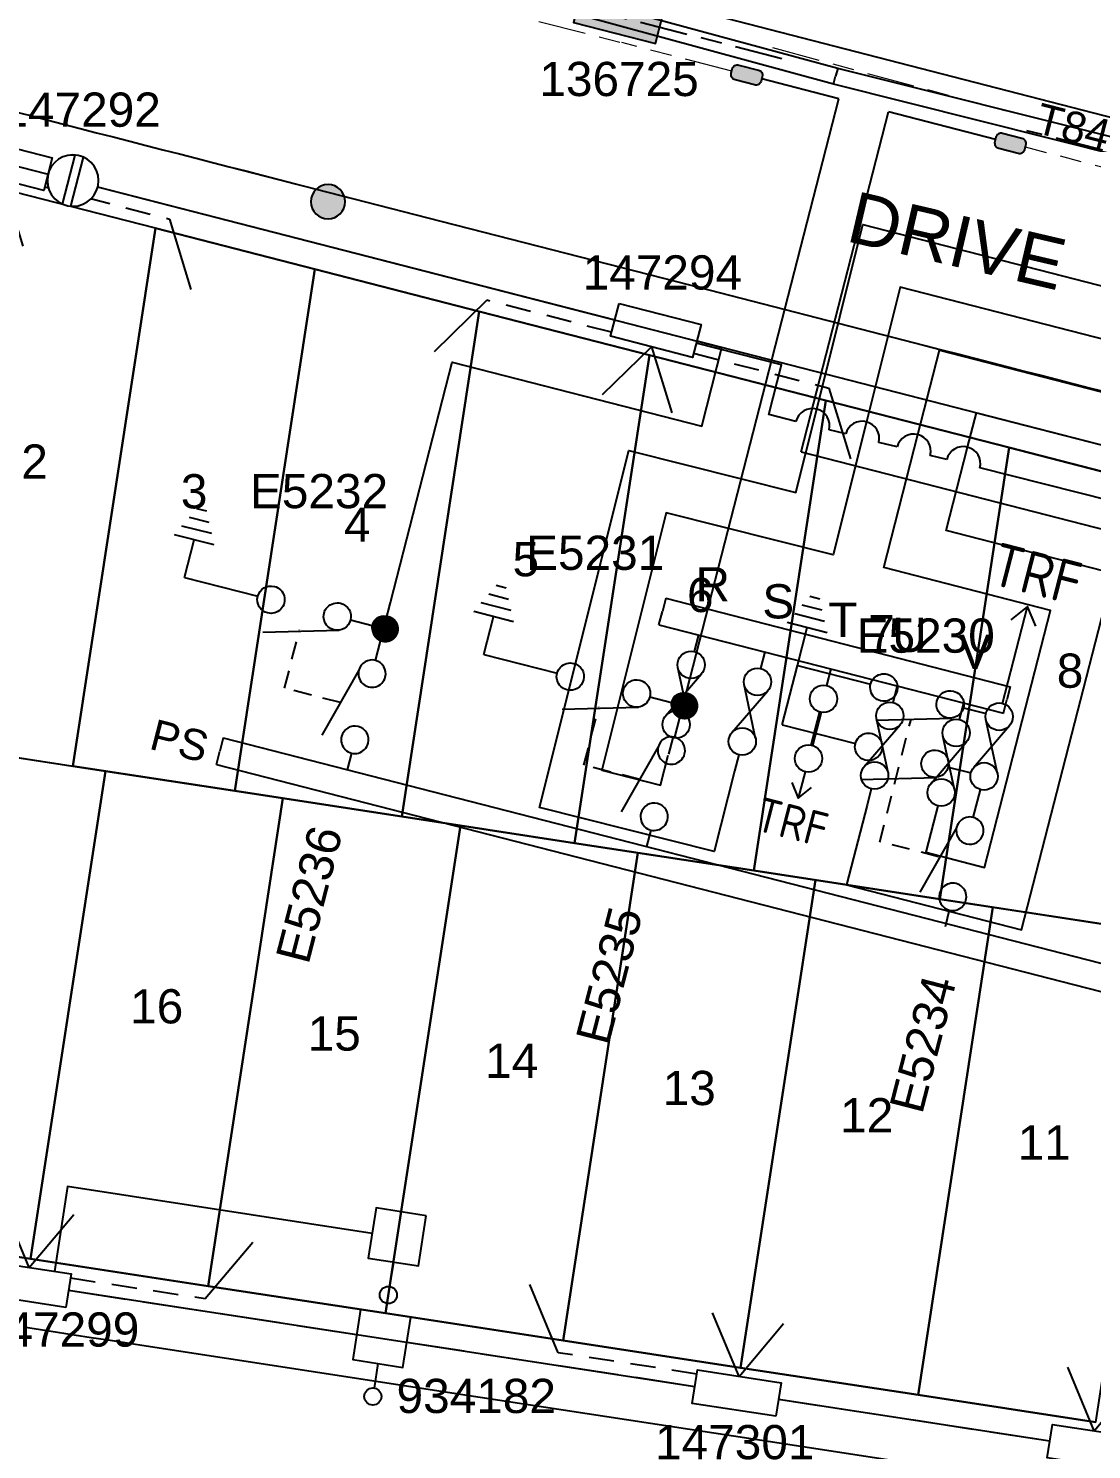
# Model space of a CAD drawing. Header units: metres. Extents: x 301343 to 301607, y 6240179 to 6240499.
# Drawn here: x 301475 to 301537.2, y 6240357.2 to 6240440.3 of the extents above; entities that cross this region are included whole.
import ezdxf
from ezdxf.enums import TextEntityAlignment as Align

# ---------------------------------------------------------------- set-up
doc = ezdxf.new("R2010")
doc.units = ezdxf.units.M
doc.header["$LTSCALE"] = 0.7
for name, pattern in [('A', [0]), ('Cable Exist OH', [1, 1, 0]), ('Cable Exist UG', [8.2, 4, -1.2, 1.8, -1.2]), ('CENTERX2', [101.6, 63.5, -12.7, 12.7, -12.7]), ('Dash', [5, 3, -2]), ('IE Trench LV', [6.5, 5, -1.5])]:
    doc.linetypes.add(name, pattern=pattern)
doc.layers.get('0').update_dxf_attribs({"color": 6})
for name, color, linetype in [('_User Miscellaneous4', 7, 'Continuous'), ('_User Miscellaneous6', 7, 'Continuous'), ('_User Miscellaneous7', 150, 'Continuous'), ('_User Miscellaneous8', 7, 'Continuous'), ('_User_HV_Exist', 7, 'Continuous'), ('_User_LV_Exist', 7, 'Continuous'), ('Cadastre Developer_SP_NEW', 4, 'Continuous'), ('Cadastre Roads_SP_EXT', 4, 'Continuous'), ('Cadastre Roads_SP_NEW', 8, 'Continuous'), ('Duct_SP_EXT', 4, 'Continuous'), ('Equip_HV_NEW', 2, 'Continuous'), ('Equip_LV_MOD', 5, 'Continuous'), ('Equip_LV_NEW', 5, 'Continuous'), ('Equip_SP_HV_NEW', 2, 'Continuous'), ('Mains_HV_NEW_U72', 2, 'Continuous'), ('Mains_LV_EXT', 160, 'Continuous'), ('Mains_LV_NEW_R6', 2, 'Continuous'), ('Mains_LV_NEW_T84', 2, 'Continuous'), ('Services_SP_NEW_UG', 2, 'Continuous'), ('Sub_LV_EXT', 5, 'Continuous'), ('SupportsUG_SP_LV_EXT', 7, 'Continuous'), ('SupportsUG_SP_LV_NEW', 2, 'Continuous'), ('SupportsUG_SP_LV_SL_NEW', 2, 'Continuous'), ('Trench_SP_NEW', 2, 'Continuous')]:
    doc.layers.add(name, color=color, linetype=linetype)
doc.layers.add('_User Miscellaneous5', color=7, linetype='Continuous', lineweight=35)
doc.layers.add('_User Notes', color=7, linetype='Continuous', plot=False)
doc.layers.add('Features_HIDE', color=1, linetype='Continuous', plot=False)
doc.styles.add('ARIAL', font='arial.ttf', dxfattribs={"height": 2})
doc.styles.add('iecARIAL', font='arial.ttf', dxfattribs={"height": 2})
doc.styles.add('IESYMBOL1', font='isocp.shx')
doc.styles.add('POLE_LABEL', font='arial.ttf')
doc.styles.add('SL_LABEL', font='arial.ttf')
doc.styles.get("Standard").update_dxf_attribs({"font": 'arial.ttf'})
doc.styles.add('style1', font='iso3098b.shx')
doc.styles.add('SWG_LABEL', font='arial.ttf')
doc.styles.add('SWITCH_LABEL', font='arial.ttf', dxfattribs={"height": 2.5})
doc.linetypes.add('Cable New UG', pattern='A,8,-1,["x",style1,S=3.5,R=0,X=0.35,Y=-1],-3.5', length=12.5)
doc.linetypes.add('Cable Z', pattern='A,8,-1,["Z",Standard,S=2.5,R=0,X=0.35,Y=-1.25],-3.5', length=12.5)
doc.linetypes.add('IE Trench HV', pattern='A,8,-2,["/",style1,S=2.5,R=0,X=0.1,Y=-1],-4.5', length=14.5)

# ---------------------------------------------------------------- blocks, each defined once
blk = doc.blocks.new('POLE_EXT')
blk.add_hatch(color=256).paths.add_polyline_path([(-1, 0, 1), (1, 0, 1)])
blk.add_lwpolyline([(-1, 0, 1), (1, 0, 1)], format="xyb", close=True)
for tag, height, flags, p in [('pNumber', 2.5, 8, (-17.84, 2.067)), ('OWNED_BY', 0.2, 9, (1.355, -0.4)), ('SPECIAL_USE', 0.2, 9, (1.355, -0.8)), ('PARENT', 0.2, 9, (1.355, -0.6)), ('cLV', 0.2, 9, (1.355, -1.4)), ('STATE', 0.2, 9, (1.355, -1)), ('hDepth', 0.2, 9, (1.355, -1.6)), ('USAGE', 0.2, 9, (1.355, -1.2)), ('cHV', 0.2, 9, (1.355, -2)), ('hDia', 0.2, 9, (1.355, -1.8)), ('LBRACKET', 0.2, 9, (1.355, -2.2)), ('LExisting', 0.2, 9, (1.355, -2.4)), ('cLinedev', 0.2, 9, (1.355, -3.4)), ('LANTNUMBER', 0.2, 9, (1.355, -2.6)), ('LOther', 0.2, 9, (1.355, -2.8)), ('LRemove', 0.2, 9, (1.355, -3)), ('LEGEND', 0.2, 9, (1.355, -3.2)), ('pExisting', 0.2, 9, (1.355, -3.8)), ('LOCATION', 0.2, 9, (1.355, -3.6)), ('PFNUMBER', 0.2, 9, (1.355, -4)), ('NEWPFNUMBER', 0.2, 9, (1.355, -4.2)), ('pFooting', 0.2, 9, (1.355, -4.4)), ('pNew', 0.2, 9, (1.355, -4.6)), ('pRelocate', 0.2, 9, (1.355, -5)), ('pRemove', 0.2, 9, (1.355, -5.2)), ('pReplace', 0.2, 9, (1.355, -5.4)), ('pStay', 0.2, 9, (1.355, -5.6)), ('pType', 0.2, 9, (1.355, -5.8)), ('cspan', 0.2, 9, (1.355, -6)), ('STREETNAME', 0.2, 9, (1.355, -6.2)), ('SUBURB', 0.2, 9, (1.355, -6.4)), ('NOTES', 0.2, 9, (1.355, -6.6)), ('OPERATED_BY', 0.2, 9, (1.355, -7.014)), ('MAINTAINED_BY', 0.2, 9, (1.355, -6.814))]:
    blk.add_attdef(tag, text='', height=height, dxfattribs=dict(flags=flags)).set_placement(p, align=Align.MIDDLE_LEFT)
at = {"style": 'POLE_LABEL', "flags": 9}
for tag, height, p in [('ASSET_NUM', 2.5, (2, 2)), ('STRUCTURE_PLANT_NUMBER', 0.2, (1.355, 0.028)), ('STREET_CODE', 0.2, (1.355, -0.2))]:
    blk.add_attdef(tag, text='', height=height, dxfattribs=at).set_placement(p, align=Align.MIDDLE_LEFT)
at = {"flags": 1}
blk.add_attdef('Z', (1.355, -7.328), '', height=0.2, dxfattribs=at)
blk = doc.blocks.new('*U69')
blk.add_hatch(color=256).paths.add_polyline_path([(-2.439, 2.525), (-2.467, 0.545), (2.482, 0.475), (2.51, 2.454)])
blk.add_lwpolyline([(-2.467, 0.545), (2.482, 0.475), (2.51, 2.454), (-2.439, 2.525)], close=True)
for tag, p, flags in [('OWNED_BY', (0, 1.3), 9), ('STATE', (0, 1.1), 9), ('SUPPORT_TYPE', (0, 0.9), 9), ('USAGE', (0, 0.7), 9), ('LEGEND', (0, 0.5), 9), ('LOCATION', (0, 0.3), 9), ('NOTES', (0, 0.1), 9), ('PARENT', (0, -0.1), 9), ('STREETNAME', (0, -0.3), 9), ('SUBURB', (0, -0.5), 1)]:
    blk.add_attdef(tag, p, '', height=0.2, dxfattribs=dict(flags=flags))
at = {"layer": '_User Miscellaneous6', "style": 'ARIAL', "flags": 8}
blk.add_attdef('ASSET_NUM', text='', height=2, dxfattribs=at).set_placement((1.5, 7.5), align=Align.TOP_LEFT)
blk = doc.blocks.new('*U37')
at = {"lineweight": -3}
blk.add_lwpolyline([(-2.475, 2.49), (2.475, 2.49), (2.475, 0.51), (-2.475, 0.51)], close=True, dxfattribs=at)
for tag, flags, p in [('STREET_CODE', 9, (1.5, 3.5)), ('OWNED_BY', 9, (1.5, 3.3)), ('OPERATED_BY', 9, (1.5, 3.1)), ('STATE', 9, (1.5, 2.7)), ('SUPPORT_TYPE', 9, (1.5, 2.5)), ('MAINTAINED_BY', 9, (1.5, 2.9)), ('SUBURB', 9, (1.5, 1.7)), ('USAGE', 9, (1.5, 2.3)), ('LEGEND', 9, (1.5, 2.1)), ('PARENT', 9, (1.5, 1.9)), ('Z', 1, (1.5, 0.9)), ('STREETNAME', 9, (1.5, 1.5)), ('LOCATION', 9, (1.5, 1.3)), ('NOTES', 9, (1.5, 1.1))]:
    blk.add_attdef(tag, text='', height=0.2, dxfattribs=dict(flags=flags)).set_placement(p, align=Align.MIDDLE_LEFT)
at = {"layer": '_User Miscellaneous4', "style": 'ARIAL', "flags": 8}
blk.add_attdef('ASSET_NUM', text='', height=2, dxfattribs=at).set_placement((2, 5.5), align=Align.MIDDLE_LEFT)
blk = doc.blocks.new('A$C1B2C29DD')
at = {"layer": 'Services_SP_NEW_UG', "color": 2, "flags": 128}
for points in [[(0, 0), (-2.1, 3.444)], [(0, 0), (2.1, 3.444)]]:
    blk.add_lwpolyline(points, dxfattribs=at)
blk = doc.blocks.new('*U75')
at = {"layer": 'Services_SP_NEW_UG', "color": 2, "flags": 128}
blk.add_lwpolyline([(10.007, -0.655), (12.218, 3.05)], dxfattribs=at)
at = {"layer": 'Services_SP_NEW_UG', "color": 2, "linetype": 'Dash', "ltscale": 0.7, "flags": 128}
blk.add_lwpolyline([(2.48, -0.726), (10.007, -0.655)], dxfattribs=at)
blk = doc.blocks.new('*U77')
at = {"layer": 'Services_SP_NEW_UG', "color": 2, "flags": 128}
blk.add_lwpolyline([(-10.645, -0.75), (-12.891, 2.934)], dxfattribs=at)
at = {"layer": 'Services_SP_NEW_UG', "color": 2, "linetype": 'Dash', "ltscale": 0.7, "flags": 128}
blk.add_lwpolyline([(-2.473, -0.75), (-10.645, -0.75)], dxfattribs=at)
blk = doc.blocks.new('*U38')
at = {"layer": '_User Miscellaneous7', "lineweight": -3}
blk.add_lwpolyline([(0, -3.03), (0, -1.58)], dxfattribs=at)
blk.add_lwpolyline([(-1.485, -6), (1.485, -6), (1.485, -3.03), (-1.485, -3.03)], close=True, dxfattribs=at)
blk.add_circle((0, -1.08), 0.5, dxfattribs=at)
at = {"layer": '_User Miscellaneous8', "color": 2, "lineweight": -3}
blk.add_lwpolyline([(-1.485, 0), (1.485, 0), (1.485, 2.97), (-1.485, 2.97)], close=True, dxfattribs=at)
at = {"style": 'POLE_LABEL', "flags": 9}
blk.add_attdef('STRUCTURE_PLANT_NUMBER', text='', height=0.2, dxfattribs=at).set_placement((1.641, 1.727), align=Align.MIDDLE_LEFT)
for tag, flags, p in [('STREET_CODE', 9, (1.641, 1.485)), ('OWNED_BY', 9, (1.641, 1.085)), ('OPERATED_BY', 9, (1.641, 0.885)), ('COLUMN_TYPE', 9, (1.641, 1.285)), ('STATE', 9, (1.641, 0.485)), ('USAGE', 9, (1.641, 0.285)), ('MAINTAINED_BY', 9, (1.641, 0.685)), ('LEGEND', 9, (1.641, 0.085)), ('SUBURB', 9, (1.641, -0.315)), ('STREETNAME', 9, (1.641, -0.515)), ('PARENT', 9, (1.641, -0.115)), ('LOCATION', 9, (1.641, -0.715)), ('NOTES', 9, (1.641, -0.915)), ('Z', 1, (1.641, -1.315)), ('LABEL_ALIGNMENT', 9, (1.641, -1.115))]:
    blk.add_attdef(tag, text='', height=0.2, dxfattribs=dict(flags=flags)).set_placement(p, align=Align.MIDDLE_LEFT)
at = {"layer": '_User Miscellaneous5', "style": 'ARIAL', "flags": 8}
blk.add_attdef('ASSET_NUM', text='', height=2, dxfattribs=at).set_placement((2, 3.485), align=Align.MIDDLE_LEFT)
blk = doc.blocks.new('*U62')
at = {"layer": '_User Miscellaneous8', "color": 2}
blk.add_line((0, 0), (0, 1.45), dxfattribs=at)
blk.add_circle((0, 1.95), 0.5, dxfattribs=at)
for tag, p, flags in [('Z', (0, 0), 1), ('OPERATED_BY', (0, -9.607), 9)]:
    blk.add_attdef(tag, p, '', height=0.2, dxfattribs=dict(flags=flags))
at = {"style": 'SL_LABEL', "flags": 9}
blk.add_attdef('STREET_CODE', text='', height=0.2, dxfattribs=at).set_placement((0, -0.2), align=Align.MIDDLE_LEFT)
at = {"flags": 9}
for tag, p in [('CONSTRUCTED_VOLTAGE', (0, -0.4)), ('CONTROL_TYPE', (0, -0.6)), ('LANTERN_PURPOSE', (0, -0.8)), ('OPERATING_VOLTAGE', (0, -1.4)), ('ORIENTATION', (0, -1.6)), ('LANTERN_TYPE', (0, -1)), ('NO_PHASES', (0, -1.2)), ('OWNED_BY', (0, -1.8)), ('STATE', (0, -2)), ('CEXIST', (0, -2.4)), ('USAGE', (0, -2.2)), ('CNEW', (0, -2.6)), ('CNUMBER', (0, -2.8)), ('CREMOVE', (0, -3)), ('CREPLACE', (0, -3.2)), ('LKINGHEIGHT', (0, -3.4)), ('LBRACKET', (0, -3.6)), ('LBRACKETVOCAB', (0, -3.8)), ('LCATEGORY', (0, -4)), ('LCHARGE1', (0, -4.2)), ('LCHARGE1PERCENT', (0, -4.4)), ('LCHARGE2', (0, -4.6)), ('LCHARGE2PERCENT', (0, -4.8)), ('LCHARGE3', (0, -5)), ('LCHARGE3PERCENT', (0, -5.2)), ('LEXIST', (0, -5.4)), ('LLAMP', (0, -5.6)), ('LLAMPVOCAB', (0, -5.8)), ('LMAST', (0, -6)), ('LMASTVOCAB', (0, -6.2)), ('LNEW', (0, -6.4)), ('LANTNUMBER', (0, -6.6)), ('LOUTREACH', (0, -7)), ('LOUTREACHVOCAB', (0, -7.2)), ('LRATECODE', (0, -7.4)), ('LREMOVE', (0, -7.6)), ('LREPLACE', (0, -7.8)), ('LTYPE', (0, -8)), ('LTYPEVOCAB', (0, -8.2)), ('LEGEND', (0, -8.4)), ('SUBURB', (0, -8.6)), ('STREETNAME', (0, -8.8)), ('LOCATION', (0, -9)), ('NOTES', (0, -9.2)), ('MAINTAINED_BY', (0, -9.863))]:
    blk.add_attdef(tag, text='', height=0.2, dxfattribs=at).set_placement(p, align=Align.MIDDLE_LEFT)
at = {"layer": '_User Notes', "style": 'SL_LABEL', "flags": 8}
blk.add_attdef('ASSET_NUM', text='', height=2.5, dxfattribs=at).set_placement((2, 2), align=Align.MIDDLE_LEFT)
at = {"layer": '_User Notes', "flags": 8}
blk.add_attdef('LNUMBER', text='', height=2.5, dxfattribs=at).set_placement((1.2, -2.8), align=Align.MIDDLE_LEFT)
blk = doc.blocks.new('*U79')
at = {"layer": 'Services_SP_NEW_UG', "color": 2, "flags": 128}
blk.add_lwpolyline([(10.447, -0.75), (12.694, 2.934)], dxfattribs=at)
at = {"layer": 'Services_SP_NEW_UG', "color": 2, "linetype": 'Dash', "ltscale": 0.7, "flags": 128}
blk.add_lwpolyline([(2.473, -0.75), (10.447, -0.75)], dxfattribs=at)
blk = doc.blocks.new('*U78')
at = {"layer": 'Services_SP_NEW_UG', "color": 2, "flags": 128}
blk.add_lwpolyline([(-10.673, -0.75), (-12.92, 2.934)], dxfattribs=at)
at = {"layer": 'Services_SP_NEW_UG', "color": 2, "linetype": 'Dash', "ltscale": 0.7, "flags": 128}
blk.add_lwpolyline([(-2.473, -0.75), (-10.673, -0.75)], dxfattribs=at)
blk = doc.blocks.new('TX_LINK_NEW')
h = blk.add_hatch(color=256)
edge = h.paths.add_edge_path()
edge.add_line((2.598, 0.05), (4.601, 0.05))
edge.add_arc((5.4, 0.011), 0.8, 177.23529, 184.40267)
edge.add_line((4.602, -0.05), (2.598, -0.05))
edge.add_arc((1.8, 0), 0.8, 356.41668, 363.58332)
blk.add_line((7.2, 0.013), (7.798, 0.013))
for points in [[(1, 0), (0, 0)], [(2.598, 0.05), (4.601, 0.05)], [(6.2, 0.013), (7.2, 0.013)], [(6.998, -0.587), (7.798, 0.013), (6.998, 0.613)], [(2.598, -0.05), (4.602, -0.05)]]:
    blk.add_lwpolyline(points)
for centre in [(1.8, 0), (5.4, 0.011)]:
    blk.add_circle(centre, 0.8)
for centre, start, end in [((1.8, 0), 356.41668, 3.58332), ((5.4, 0.011), 177.23529, 184.40267)]:
    blk.add_arc(centre, 0.8, start, end)
at = {"style": 'IESYMBOL1'}
blk.add_text('TRF', height=2, rotation=90, dxfattribs=at).set_placement((9.238, 0.013), align=Align.MIDDLE_CENTER)
at = {"flags": 1}
blk.add_attdef('Z', (0, 0), '', height=0.2, dxfattribs=at)
at = {"layer": 'Sub_LV_EXT', "flags": 1}
for tag, p in [('ORIENTATION', (2.14, -1.527)), ('USAGE', (2.14, -1.142)), ('NOTES', (2.14, -3.066))]:
    blk.add_attdef(tag, p, '', height=0.2, dxfattribs=at)
blk = doc.blocks.new('LV_UG_DFUSE_CLOSED_NEW')
for points in [[(1, 0), (0, 0)], [(5.04, 0.726), (2.156, -0.717)], [(5.049, -0.707), (2.156, 0.717)], [(6.2, 0.013), (7.2, 0.013)]]:
    blk.add_lwpolyline(points)
for centre in [(1.8, 0), (5.4, 0.011)]:
    blk.add_circle(centre, 0.8)
for tag, flags, p in [('ACTUAL_STATUS', 9, (1.5, 0)), ('OPERATED_BY', 9, (1.5, -0.6)), ('CONSTRUCTED_VOLTAGE', 9, (1.5, -0.2)), ('NO_PHASES', 9, (1.5, -0.4)), ('MAINTAINED_BY', 9, (1.5, -0.8)), ('OWNED_BY', 9, (1.5, -1)), ('OPERATING_VOLTAGE', 9, (1.5, -1.2)), ('ORIENTATION', 9, (1.5, -1.4)), ('STATE', 9, (1.5, -1.6)), ('Z', 1, (1.5, -2.4)), ('SWITCH_TYPE', 9, (1.5, -1.8)), ('USAGE', 9, (1.5, -2)), ('NOTES', 9, (1.5, -2.2))]:
    blk.add_attdef(tag, text='', height=0.2, dxfattribs=dict(flags=flags)).set_placement(p, align=Align.MIDDLE_LEFT)
blk = doc.blocks.new('*U102')
for p, q in [((-1.6, 0), (-1.6, 69.895)), ((-1.6, 69.895), (-0.8, 69.895)), ((0, 69.895), (-0.8, 69.895)), ((0, 0), (0, 69.895)), ((-1.6, 0), (-0.8, 0)), ((0, 0), (-0.8, 0))]:
    blk.add_line(p, q)
at = {"style": 'ARIAL'}
blk.add_attdef('SWG_TYPE', text='', height=1.8, rotation=90, dxfattribs=at).set_placement((-0.8, 70.639), align=Align.MIDDLE_LEFT)
blk.add_attdef('SUB_TYPE', text='', height=1.8, rotation=90, dxfattribs=at).set_placement((-0.8, -0.757), align=Align.MIDDLE_RIGHT)
blk = doc.blocks.new('SWG_SIE_TRF_NOES_NEW')
for p, q in [((7.008, 0.801), (2.793, 1.949)), ((14.679, 0), (20.536, -0.004))]:
    blk.add_line(p, q)
for points in [[(2.2, 0.011), (1.2, 0.011)], [(19.536, -0.753), (20.536, -0.004), (19.536, 0.747)], [(7.8, 0), (9.453, 0)]]:
    blk.add_lwpolyline(points)
for points in [[(2.998, -0.79, 1), (3.002, 0.81, 1)], [(6.998, -0.798, 1), (7.002, 0.801, 1)]]:
    blk.add_lwpolyline(points, format="xyb", close=True)
at = {"flags": 1}
blk.add_attdef('Z', (0, 0), '', height=0.2, dxfattribs=at)
at = {"style": 'SWITCH_LABEL', "flags": 9}
blk.add_attdef('STREET_CODE', text='', height=0.2, dxfattribs=at).set_placement((0, -0.2), align=Align.MIDDLE_LEFT)
at = {"flags": 9}
for tag, p in [('ORIENTATION', (0, -0.4)), ('USAGE', (0, -0.8)), ('PARENT', (0, -0.6)), ('SUBURB', (0, -1)), ('STREETNAME', (0, -1.2)), ('LOCATION', (0, -1.4)), ('NOTES', (0, -1.6))]:
    blk.add_attdef(tag, text='', height=0.2, dxfattribs=at).set_placement(p, align=Align.MIDDLE_LEFT)
blk = doc.blocks.new('SWG_FUSE_NEW')
for points in [[(4.04, 0.726), (1.156, -0.717)], [(4.049, -0.707), (1.156, 0.717)]]:
    blk.add_lwpolyline(points)
for centre in [(0.8, 0), (4.4, 0.011)]:
    blk.add_circle(centre, 0.8)
at = {"style": 'SWITCH_LABEL', "flags": 8}
blk.add_attdef('ASSET_NUM', text='', height=2.5, rotation=179.95437, dxfattribs=at).set_placement((-2.4, 0), align=Align.MIDDLE_LEFT)
for tag, p, flags in [('Z', (0, 0), 1), ('ORIENTATION', (0.04, -4.4), 9), ('USAGE', (0.04, -5.4), 9)]:
    blk.add_attdef(tag, p, '', height=0.2, dxfattribs=dict(flags=flags))
at = {"flags": 9}
for tag, p in [('PARENT', (0, -1.6)), ('SUBURB', (0, -2.2)), ('STREETNAME', (0, -2.4))]:
    blk.add_attdef(tag, text='', height=0.2, dxfattribs=at).set_placement(p, align=Align.MIDDLE_LEFT)
blk = doc.blocks.new('*U103')
at = {"linetype": 'CENTERX2'}
blk.add_blockref('SWG_SIE_TRF_NOES_NEW', (0, 0), dxfattribs=at)
at = {"linetype": 'CENTERX2', "rotation": 180}
blk.add_blockref('SWG_FUSE_NEW', (14.679, 0), dxfattribs=at)
at = {"style": 'IESYMBOL1'}
blk.add_text('TRF', height=2.5, rotation=270.01744, dxfattribs=at).set_placement((22.515, -0.055), align=Align.MIDDLE_CENTER)
blk = doc.blocks.new('SWG_SIE_ES_NEW')
for p, q in [((-6.103, 0.747), (-1.804, 1.966)), ((2.223, -2.29), (4.623, -2.285)), ((2.524, -2.89), (4.324, -2.886)), ((2.826, -3.489), (4.026, -3.486)), ((3.127, -4.088), (3.727, -4.087))]:
    blk.add_line(p, q)
at = {"const_width": 0.8, "flags": 128}
blk.add_lwpolyline([(-9.091, -0.021, 1), (-8.291, -0.021, 1)], format="xyb", close=True, dxfattribs=at)
for points in [[(-5.789, -0.821, -1), (-5.793, 0.779, -1)], [(-1.789, -0.813, -1), (-1.793, 0.787, -1)]]:
    blk.add_lwpolyline(points, format="xyb", close=True)
for points in [[(-6.591, -0.023), (-7.891, -0.023)], [(3.423, -0.012), (-0.991, -0.012)], [(3.423, -0.012), (3.423, -2.288)]]:
    blk.add_lwpolyline(points)
at = {"flags": 1}
blk.add_attdef('Z', (0, 0), '', height=0.2, dxfattribs=at)
at = {"style": 'SWITCH_LABEL', "flags": 9}
blk.add_attdef('STREET_CODE', text='', height=0.2, dxfattribs=at).set_placement((0, -0.2), align=Align.MIDDLE_LEFT)
at = {"flags": 9}
for tag, p in [('ORIENTATION', (0, -0.4)), ('USAGE', (0, -0.8)), ('PARENT', (0, -0.6)), ('SUBURB', (0, -1)), ('STREETNAME', (0, -1.2)), ('LOCATION', (0, -1.4)), ('NOTES', (0, -1.6))]:
    blk.add_attdef(tag, text='', height=0.2, dxfattribs=at).set_placement(p, align=Align.MIDDLE_LEFT)
at = {"style": 'ARIAL', "flags": 8}
blk.add_attdef('ASSET_NUM', text='', height=2, dxfattribs=at).set_placement((-1.812, -3.151), align=Align.MIDDLE_CENTER)
blk = doc.blocks.new('SWG_SIE_SU_NEW')
blk.add_line((5.808, 0.79), (1.594, 1.938))
at = {"linetype": 'A', "lineweight": 0}
for p, q in [((7.981, 0.347), (7.98, -0.368)), ((8.18, -0.584), (8.181, 0.562)), ((8.381, 0.659), (8.379, -0.682)), ((8.579, -0.712), (8.581, 0.688)), ((8.781, 0.659), (8.779, -0.683)), ((8.98, -0.588), (8.981, 0.564)), ((9.181, 0.351), (9.18, -0.376))]:
    blk.add_line(p, q, dxfattribs=at)
at = {"linetype": 'Dash', "ltscale": 0.5}
blk.add_lwpolyline([(3.701, 1.364), (3.701, 4.733), (7.222, 4.733)], dxfattribs=at)
for points in [[(1, 0), (0, 0)], [(6.6, -0.012), (10.1, -0.012)]]:
    blk.add_lwpolyline(points)
for points in [[(1.798, -0.802, 1), (1.802, 0.798, 1)], [(5.798, -0.81, 1), (5.802, 0.79, 1)]]:
    blk.add_lwpolyline(points, format="xyb", close=True)
at = {"linetype": 'A', "lineweight": 0}
blk.add_circle((8.582, -0.012), 0.7, dxfattribs=at)
at = {"style": 'SWG_LABEL', "flags": 8}
blk.add_attdef('ASSET_NUM', text='', height=2, rotation=179.95437, dxfattribs=at).set_placement((-2.4, 0.012), align=Align.MIDDLE_LEFT)
at = {"flags": 1}
blk.add_attdef('Z', (0, 0), '', height=0.2, dxfattribs=at)
at = {"style": 'SWITCH_LABEL', "flags": 9}
blk.add_attdef('STREET_CODE', text='', height=0.2, dxfattribs=at).set_placement((0, 0), align=Align.MIDDLE_LEFT)
at = {"flags": 9}
for tag, p in [('ORIENTATION', (0, -0.2)), ('SUBURB', (0, -0.8)), ('USAGE', (0, -0.6)), ('PARENT', (0, -0.4)), ('OWNED_BY', (-0.003, -1.619)), ('STREETNAME', (0, -1)), ('LOCATION', (0, -1.2)), ('NOTES', (0, -1.4)), ('OPERATED_BY', (-0.009, -1.841)), ('MAINTAINED_BY', (-0.011, -2.048))]:
    blk.add_attdef(tag, text='', height=0.2, dxfattribs=at).set_placement(p, align=Align.MIDDLE_LEFT)
blk = doc.blocks.new('*U41')
for p, q in [((-6.103, 4.327), (-1.804, 5.547)), ((-6.103, 0.747), (-1.804, 1.966)), ((2.223, -2.29), (4.623, -2.285)), ((2.524, -2.89), (4.324, -2.886)), ((2.826, -3.489), (4.026, -3.486)), ((3.127, -4.088), (3.727, -4.087))]:
    blk.add_line(p, q)
at = {"linetype": 'Dash', "ltscale": 0.5, "flags": 128}
blk.add_lwpolyline([(-7.345, 8.776), (-3.811, 8.776), (-3.791, 1.399)], dxfattribs=at)
for points in [[(-5.789, 2.759, -1), (-5.793, 4.359, -1)], [(-1.789, 2.767, -1), (-1.793, 4.367, -1)], [(-5.789, -0.821, -1), (-5.793, 0.779, -1)], [(-1.789, -0.813, -1), (-1.793, 0.787, -1)]]:
    blk.add_lwpolyline(points, format="xyb", close=True)
for points in [[(-6.591, 3.558), (-7.891, 3.558)], [(3.423, 3.569), (-0.991, 3.569)], [(3.423, 3.569), (3.423, -0.012)], [(-6.591, -0.023), (-7.891, -0.023)], [(3.423, -0.012), (-0.991, -0.012)], [(3.423, -0.012), (3.423, -2.288)]]:
    blk.add_lwpolyline(points)
at = {"flags": 1}
blk.add_attdef('Z', (0, 0), '', height=0.2, dxfattribs=at)
at = {"style": 'SWITCH_LABEL', "flags": 9}
blk.add_attdef('STREET_CODE', text='', height=0.2, dxfattribs=at).set_placement((0, -0.2), align=Align.MIDDLE_LEFT)
at = {"flags": 9}
for tag, p in [('ORIENTATION', (0, -0.4)), ('USAGE', (0, -0.8)), ('PARENT', (0, -0.6)), ('SUBURB', (0, -1)), ('STREETNAME', (0, -1.2)), ('LOCATION', (0, -1.4)), ('NOTES', (0, -1.6))]:
    blk.add_attdef(tag, text='', height=0.2, dxfattribs=at).set_placement(p, align=Align.MIDDLE_LEFT)
at = {"style": 'ARIAL', "flags": 8}
blk.add_attdef('ASSET_NUM', text='', height=2, dxfattribs=at).set_placement((-1.812, -3.151), align=Align.MIDDLE_CENTER)
blk = doc.blocks.new('HV_STJ_NEW')
blk.add_hatch(color=256).paths.add_polyline_path([(0.586, -0.451), (-0.586, -0.451, -0.414214), (-0.906, -0.131), (-0.906, 0.131, -0.414214), (-0.586, 0.451), (0.586, 0.451, -0.414214), (0.906, 0.131), (0.906, -0.131, -0.414214)])
blk.add_lwpolyline([(-0.906, 0.131), (-0.906, -0.131, 0.414214), (-0.586, -0.451), (0.586, -0.451, 0.414214), (0.906, -0.131), (0.906, 0.131, 0.414214), (0.586, 0.451), (-0.586, 0.451, 0.414214)], format="xyb", close=True)
for tag, flags, p in [('ORIENTATION', 9, (1.5, 0)), ('OWNED_BY', 9, (1.5, -0.8)), ('USAGE', 9, (1.5, -0.2)), ('LEGEND', 9, (1.5, -0.4)), ('NOTES', 9, (1.5, -0.6)), ('TYPE', 9, (1.5, -1.4)), ('OPERATED_BY', 9, (1.5, -1)), ('OPERATING_VOLTAGE', 9, (1.5, -1.6)), ('MAINTAINED_BY', 9, (1.5, -1.2)), ('Z', 1, (1.5, -2.2)), ('CONSTRUCTED_VOLTAGE', 9, (1.5, -1.8)), ('NUMBER_OF_PHASES', 9, (1.5, -2))]:
    blk.add_attdef(tag, text='', height=0.2, dxfattribs=dict(flags=flags)).set_placement(p, align=Align.MIDDLE_LEFT)
blk = doc.blocks.new('LV_UG_LINKS_CLOSED_NEW')
for tag, flags, p in [('MAINTAINED_BY', 9, (1.5, -2.2)), ('NUMBER_OF_PHASES', 9, (1.5, -2.4)), ('TYPE', 9, (1.5, -2.6)), ('Z', 1, (1.5, -2.8))]:
    blk.add_attdef(tag, text='', height=0.2, dxfattribs=dict(flags=flags)).set_placement(p, align=Align.MIDDLE_LEFT)
blk.add_wipeout([(-1.056, 1.057), (-1.18, 0.916), (-1.286, 0.761), (-1.371, 0.594), (-1.435, 0.417), (-1.476, 0.234), (-1.493, 0.047), (-1.487, -0.14), (-1.458, -0.326), (-1.406, -0.506), (-1.331, -0.678), (-1.236, -0.839), (-1.121, -0.988), (-0.988, -1.12), (-0.84, -1.235), (-0.679, -1.331), (-0.506, -1.406), (-0.326, -1.458), (-0.141, -1.487), (0.047, -1.493), (0.233, -1.476), (0.416, -1.435), (0.593, -1.371), (0.76, -1.286), (0.915, -1.181), (1.056, -1.057), (1.18, -0.916), (1.286, -0.761), (1.371, -0.594), (1.435, -0.417), (1.476, -0.234), (1.493, -0.047), (1.487, 0.14), (1.458, 0.326), (1.406, 0.506), (1.331, 0.678), (1.236, 0.839), (1.121, 0.988), (0.988, 1.12), (0.84, 1.235), (0.679, 1.331), (0.506, 1.406), (0.326, 1.458), (0.141, 1.487), (-0.047, 1.493), (-0.233, 1.476), (-0.416, 1.435), (-0.593, 1.371), (-0.76, 1.286), (-0.915, 1.181)])
for p, q in [((-0.25, -1.479), (-0.25, 1.479)), ((0.25, -1.479), (0.25, 1.479))]:
    blk.add_line(p, q)
blk.add_circle((0, 0), 1.5)
at = {"flags": 9}
for tag, p in [('ACTUAL_STATUS', (1.5, 0)), ('OPERATING_VOLTAGE', (1.5, -0.6)), ('ORIENTATION', (1.5, -0.8)), ('CONSTRUCTED_VOLTAGE', (1.5, -0.2)), ('NO_PHASES', (1.5, -0.4)), ('STATE', (1.5, -1)), ('SWITCH_TYPE', (1.5, -1.2)), ('USAGE', (1.5, -1.4)), ('NOTES', (1.5, -1.6)), ('OWNED_BY', (1.5, -1.8)), ('OPERATED_BY', (1.5, -2))]:
    blk.add_attdef(tag, text='', height=0.2, dxfattribs=at).set_placement(p, align=Align.MIDDLE_LEFT)

msp = doc.modelspace()

# ---------------------------------------------------------------- linework, layer by layer
at = {"layer": '_User_HV_Exist', "color": 7, "linetype": 'Cable Exist UG', "lineweight": 0, "flags": 128}
for points in [[(301510.472, 6240477.566), (301506.957, 6240470.178), (301496.624, 6240448.47), (301488.808, 6240444.813), (301509.701, 6240439.477)], [(301516.129, 6240437.81), (301509.701, 6240439.477)], [(301601.23, 6240415.825), (301557.085, 6240427.193), (301533.298, 6240433.359)]]:
    msp.add_lwpolyline(points, dxfattribs=at)
at = {"layer": '_User_HV_Exist', "color": 8, "linetype": 'Cable Exist UG', "lineweight": 0, "flags": 128}
msp.add_lwpolyline([(301518.52, 6240439.18), (301532.102, 6240435.5)], dxfattribs=at)
at = {"layer": '_User_LV_Exist', "color": 7, "linetype": 'Cable Exist UG', "flags": 128}
msp.add_lwpolyline([(301488.526, 6240446.284), (301504.614, 6240442.154), (301507.119, 6240441.604), (301519.815, 6240438.361)], dxfattribs=at)
at = {"layer": 'Cadastre Developer_SP_NEW', "linetype": 'Continuous', "lineweight": 25}
for p, q in [((301482.43, 6240428.621), (301473.38, 6240430.945)), ((301482.43, 6240428.621), (301477.608, 6240397.184, 52.324)), ((301491.751, 6240426.227), (301482.43, 6240428.621)), ((301491.751, 6240426.227), (301487.074, 6240395.732)), ((301501.369, 6240423.756), (301491.751, 6240426.227)), ((301501.369, 6240423.756), (301496.841, 6240394.234)), ((301511.315, 6240421.201), (301501.369, 6240423.756)), ((301511.315, 6240421.201), (301506.942, 6240392.685)), ((301521.625, 6240418.553), (301511.315, 6240421.201)), ((301521.625, 6240418.553), (301517.412, 6240391.079)), ((301532.343, 6240415.8), (301521.625, 6240418.553)), ((301532.343, 6240415.8), (301528.295, 6240389.41)), ((301543.519, 6240412.929), (301532.343, 6240415.8)), ((301468.418, 6240398.593, 52.027), (301477.608, 6240397.184, 52.324)), ((301469.125, 6240398.485), (301479.504, 6240396.893)), ((301475.13, 6240368.377), (301479.504, 6240396.893)), ((301477.608, 6240397.184, 52.324), (301487.074, 6240395.732)), ((301479.504, 6240396.893), (301489.882, 6240395.301)), ((301485.509, 6240366.785), (301489.882, 6240395.301)), ((301487.074, 6240395.732), (301496.841, 6240394.234)), ((301489.882, 6240395.301), (301500.261, 6240393.71)), ((301496.841, 6240394.234), (301506.942, 6240392.685)), ((301495.887, 6240365.193), (301500.261, 6240393.71)), ((301500.261, 6240393.71), (301510.64, 6240392.118)), ((301506.942, 6240392.685), (301517.412, 6240391.079)), ((301506.266, 6240363.601), (301510.64, 6240392.118)), ((301510.64, 6240392.118), (301521.018, 6240390.526)), ((301517.412, 6240391.079), (301528.295, 6240389.41)), ((301516.645, 6240362.01), (301521.018, 6240390.526)), ((301521.018, 6240390.526), (301531.397, 6240388.934)), ((301528.295, 6240389.41), (301539.645, 6240387.669)), ((301527.023, 6240360.418), (301531.397, 6240388.934)), ((301531.397, 6240388.934), (301541.776, 6240387.343)), ((301464.752, 6240369.968), (301475.13, 6240368.377)), ((301475.13, 6240368.377), (301485.509, 6240366.785)), ((301485.509, 6240366.785), (301495.887, 6240365.193)), ((301495.887, 6240365.193), (301506.266, 6240363.601)), ((301506.266, 6240363.601), (301516.645, 6240362.01)), ((301516.645, 6240362.01), (301527.023, 6240360.418)), ((301527.023, 6240360.418), (301537.402, 6240358.826))]:
    msp.add_line(p, q, dxfattribs=at)
at = {"layer": 'Cadastre Developer_SP_NEW', "linetype": 'Continuous', "lineweight": 25, "flags": 128}
msp.add_lwpolyline([(301513.759, 6240476.721), (301498.783, 6240445.301), (301599.755, 6240419.28)], dxfattribs=at)
at = {"layer": 'Cadastre Developer_SP_NEW', "linetype": 'Continuous', "lineweight": 25}
for points in [[(301477.608, 6240397.184), (301482.43, 6240428.621), (301491.751, 6240426.227), (301487.074, 6240395.732), (301477.608, 6240397.184)], [(301487.074, 6240395.732), (301491.751, 6240426.227), (301501.369, 6240423.756), (301496.841, 6240394.234), (301487.074, 6240395.732)], [(301511.315, 6240421.201), (301506.942, 6240392.685), (301496.841, 6240394.234), (301501.369, 6240423.756), (301511.315, 6240421.201)], [(301506.942, 6240392.685), (301511.315, 6240421.201), (301521.625, 6240418.553), (301517.412, 6240391.079), (301506.942, 6240392.685)], [(301517.412, 6240391.079), (301521.625, 6240418.553), (301532.343, 6240415.8), (301528.295, 6240389.41), (301517.412, 6240391.079)], [(301528.295, 6240389.41), (301532.343, 6240415.8), (301543.519, 6240412.929), (301539.645, 6240387.669), (301528.295, 6240389.41)], [(301464.752, 6240369.968), (301469.125, 6240398.485), (301479.504, 6240396.893), (301475.13, 6240368.377), (301464.752, 6240369.968)], [(301475.13, 6240368.377), (301479.504, 6240396.893), (301489.882, 6240395.301), (301485.509, 6240366.785), (301475.13, 6240368.377)], [(301485.509, 6240366.785), (301489.882, 6240395.301), (301500.261, 6240393.71), (301495.887, 6240365.193), (301485.509, 6240366.785)], [(301495.887, 6240365.193), (301500.261, 6240393.71), (301510.64, 6240392.118), (301506.266, 6240363.601), (301495.887, 6240365.193)], [(301521.018, 6240390.526), (301516.645, 6240362.01), (301506.266, 6240363.601), (301510.64, 6240392.118), (301521.018, 6240390.526)], [(301516.645, 6240362.01), (301521.018, 6240390.526), (301531.397, 6240388.934), (301527.023, 6240360.418), (301516.645, 6240362.01)], [(301527.023, 6240360.418), (301531.397, 6240388.934), (301541.776, 6240387.343), (301537.402, 6240358.826), (301527.023, 6240360.418)]]:
    msp.add_lwpolyline(points, close=True, dxfattribs=at)
at = {"layer": 'Cadastre Roads_SP_NEW', "lineweight": 25}
for p, q in [((301474.149, 6240435.454, 51.746), (301475.118, 6240435.205, 51.78)), ((301475.118, 6240435.205, 51.78), (301476.086, 6240434.956, 51.814)), ((301476.086, 6240434.956, 51.814), (301477.055, 6240434.707, 51.848)), ((301477.055, 6240434.707, 51.848), (301478.023, 6240434.459, 51.881)), ((301478.023, 6240434.459, 51.881), (301478.992, 6240434.21, 51.914)), ((301478.992, 6240434.21, 51.914), (301479.96, 6240433.961, 51.946)), ((301479.96, 6240433.961, 51.946), (301480.929, 6240433.712, 51.978)), ((301480.929, 6240433.712, 51.978), (301481.897, 6240433.463, 52.01)), ((301481.897, 6240433.463, 52.01), (301482.866, 6240433.215, 52.042)), ((301482.866, 6240433.215, 52.042), (301483.835, 6240432.966, 52.073)), ((301483.835, 6240432.966, 52.073), (301484.803, 6240432.717, 52.104)), ((301484.803, 6240432.717, 52.104), (301485.772, 6240432.468, 52.134)), ((301485.772, 6240432.468, 52.134), (301486.74, 6240432.22, 52.164)), ((301486.74, 6240432.22, 52.164), (301498.363, 6240429.234, 52.509)), ((301498.363, 6240429.234, 52.509), (301512.891, 6240425.502, 52.937)), ((301512.891, 6240425.502, 52.937), (301527.42, 6240421.77, 53.365)), ((301527.42, 6240421.77, 53.365), (301528.388, 6240421.522, 53.394)), ((301528.388, 6240421.522, 53.394), (301529.357, 6240421.273, 53.422)), ((301529.357, 6240421.273, 53.422), (301530.325, 6240421.024, 53.45)), ((301530.325, 6240421.024, 53.45), (301531.294, 6240420.775, 53.478)), ((301531.294, 6240420.775, 53.478), (301532.263, 6240420.526, 53.505)), ((301532.263, 6240420.526, 53.505), (301533.231, 6240420.278, 53.533)), ((301533.231, 6240420.278, 53.533), (301534.2, 6240420.029, 53.56)), ((301534.2, 6240420.029, 53.56), (301535.168, 6240419.78, 53.587)), ((301535.168, 6240419.78, 53.587), (301536.137, 6240419.531, 53.613)), ((301536.137, 6240419.531, 53.613), (301537.105, 6240419.283, 53.64)), ((301537.105, 6240419.283, 53.64), (301538.074, 6240419.034, 53.666)), ((301474.721, 6240364.393, 51.007), (301475.71, 6240364.241, 51.031)), ((301475.71, 6240364.241, 51.031), (301476.698, 6240364.089, 51.055)), ((301476.698, 6240364.089, 51.055), (301477.687, 6240363.938, 51.077)), ((301477.687, 6240363.938, 51.077), (301478.675, 6240363.786, 51.1)), ((301478.675, 6240363.786, 51.1), (301479.664, 6240363.635, 51.121)), ((301479.664, 6240363.635, 51.121), (301480.652, 6240363.483, 51.142)), ((301480.652, 6240363.483, 51.142), (301481.641, 6240363.331, 51.162)), ((301481.641, 6240363.331, 51.162), (301486.583, 6240362.573, 51.262)), ((301486.583, 6240362.573, 51.262), (301501.409, 6240360.299, 51.562)), ((301501.409, 6240360.299, 51.562), (301516.236, 6240358.026, 51.862)), ((301516.236, 6240358.026, 51.862), (301531.063, 6240355.752, 52.162))]:
    msp.add_line(p, q, dxfattribs=at)
at = {"layer": 'Duct_SP_EXT'}
for p, q in [((301522.324, 6240437.971), (301507.28, 6240442.063)), ((301522.081, 6240437.043), (301507.033, 6240441.135)), ((301522.081, 6240437.043), (301522.202, 6240437.507)), ((301522.324, 6240437.971), (301522.202, 6240437.507)), ((301555.176, 6240429.715), (301522.324, 6240437.971)), ((301554.942, 6240428.784), (301522.081, 6240437.043))]:
    msp.add_line(p, q, dxfattribs=at)
at = {"layer": 'Equip_LV_MOD'}
for p, q in [((301512.271, 6240406.996), (301512.072, 6240406.221)), ((301512.271, 6240406.996), (301532.417, 6240401.821)), ((301511.873, 6240405.446), (301512.072, 6240406.221)), ((301511.873, 6240405.446), (301532.019, 6240400.272)), ((301532.417, 6240401.821), (301532.218, 6240401.046)), ((301532.019, 6240400.272), (301532.218, 6240401.046))]:
    msp.add_line(p, q, dxfattribs=at)
at = {"layer": 'Features_HIDE', "lineweight": 25}
for p, q in [((301486.74, 6240432.22, 52.164), (301487.709, 6240431.971, 52.194)), ((301487.709, 6240431.971, 52.194), (301488.677, 6240431.722, 52.223)), ((301488.677, 6240431.722, 52.223), (301489.646, 6240431.473, 52.252)), ((301489.646, 6240431.473, 52.252), (301490.615, 6240431.224, 52.281))]:
    msp.add_line(p, q, dxfattribs=at)
at = {"layer": 'Mains_HV_NEW_U72', "color": 2, "linetype": 'Cable New UG', "flags": 128}
for points in [[(301429.877, 6240419.378), (301431.925, 6240432.892), (301443.101, 6240440.272), (301515.557, 6240421.66)], [(301522.386, 6240436.188), (301517.882, 6240437.356)], [(301531.545, 6240433.814), (301525.29, 6240435.436)]]:
    msp.add_lwpolyline(points, dxfattribs=at)
at = {"layer": 'Mains_HV_NEW_U72', "color": 2, "linetype": 'Cable New UG', "elevation": 52.405, "flags": 128}
for points in [[(301513.67, 6240402.256), (301522.386, 6240436.188)], [(301520.185, 6240415.559), (301525.29, 6240435.436)], [(301496.167, 6240406.752), (301499.776, 6240420.801), (301514.373, 6240417.052), (301515.557, 6240421.66)], [(301520.185, 6240415.559), (301554.563, 6240406.729), (301550.919, 6240392.546)]]:
    msp.add_lwpolyline(points, dxfattribs=at)
at = {"layer": 'Mains_LV_EXT', "linetype": 'Cable Exist UG'}
msp.add_lwpolyline([(301557.334, 6240428.161), (301554.49, 6240428.893), (301554.49, 6240428.893), (301533.384, 6240434.327)], dxfattribs=at)
at = {"layer": 'Mains_LV_NEW_R6', "linetype": 'Cable Z', "flags": 128}
msp.add_lwpolyline([(301495.102, 6240369.866), (301477.295, 6240372.597), (301476.536, 6240367.645)], dxfattribs=at)
at = {"layer": 'Mains_LV_NEW_T84', "linetype": 'Cable New UG', "flags": 128}
for points in [[(301479.049, 6240431.038), (301509.292, 6240423.269)], [(301521.097, 6240418.056), (301523.793, 6240428.837), (301564.885, 6240418.282), (301575.423, 6240402.322), (301568.467, 6240356.973), (301561.645, 6240351.965), (301556.249, 6240316.783)], [(301542.269, 6240344.261), (301543.531, 6240344.085), (301543.986, 6240347.051), (301539.417, 6240347.692), (301540.357, 6240353.82), (301555.863, 6240351.442), (301565.69, 6240358.657), (301572.282, 6240401.634), (301563.018, 6240415.664), (301525.971, 6240425.18), (301524.002, 6240417.307)], [(301519.885, 6240417.331), (301518.299, 6240417.732), (301519.034, 6240420.64), (301514.051, 6240421.899)], [(301527.014, 6240416.561), (301528.28, 6240421.489), (301561.152, 6240413.046), (301569.142, 6240400.946), (301562.914, 6240360.34), (301555.089, 6240354.596), (301542.594, 6240356.512)], [(301516.299, 6240396.876), (301515.097, 6240392.198), (301504.889, 6240394.752), (301510.109, 6240415.622), (301519.877, 6240413.179), (301521.097, 6240418.056)], [(301529.923, 6240415.826), (301530.44, 6240417.837)], [(301530.44, 6240417.837), (301550.255, 6240412.748)], [(301524.002, 6240417.307), (301522.059, 6240409.541), (301512.291, 6240411.984), (301508.527, 6240396.934), (301511.968, 6240396.073), (301512.406, 6240397.824)], [(301522.793, 6240416.596), (301521.824, 6240416.841)], [(301524.038, 6240394.888), (301522.847, 6240390.234), (301533.071, 6240387.608), (301538.423, 6240408.445), (301528.671, 6240410.95), (301529.923, 6240415.826)], [(301525.796, 6240415.837), (301524.732, 6240416.106)], [(301527.925, 6240393.89), (301527.476, 6240392.142), (301530.912, 6240391.26), (301534.771, 6240406.285), (301525.019, 6240408.791), (301527.014, 6240416.56)], [(301528.705, 6240415.102), (301527.735, 6240415.347)], [(301553.894, 6240410.792), (301553.399, 6240408.87), (301530.644, 6240414.612)], [(301513.971, 6240360.902), (301477.349, 6240366.519)], [(301534.728, 6240357.719), (301518.864, 6240360.152)]]:
    msp.add_lwpolyline(points, dxfattribs=at)
at = {"layer": 'Mains_LV_NEW_T84', "linetype": 'Cable New UG'}
for centre, start, end in [((301520.854, 6240417.086), 345.81896, 165.81896), ((301523.759, 6240416.337), 346.66343, 164.97448), ((301526.766, 6240415.592), 345.81896, 165.81896), ((301529.674, 6240414.857), 345.81896, 165.81896)]:
    msp.add_arc(centre, 1, start, end, dxfattribs=at)
at = {"layer": 'Trench_SP_NEW', "linetype": 'IE Trench HV', "flags": 128}
for points in [[(301476.152, 6240431.782), (301509.292, 6240423.269)], [(301514.087, 6240422.038), (301553.197, 6240411.992)]]:
    msp.add_lwpolyline(points, dxfattribs=at)
at = {"layer": 'Trench_SP_NEW', "linetype": 'IE Trench LV', "flags": 128}
for points in [[(301494.192, 6240363.936), (301477.349, 6240366.519)], [(301513.971, 6240360.902), (301497.128, 6240363.485)], [(301534.728, 6240357.719), (301518.864, 6240360.152)]]:
    msp.add_lwpolyline(points, dxfattribs=at)

# ---------------------------------------------------------------- block references
at = {"layer": 'Equip_HV_NEW'}
ref = msp.add_blockref('SWG_SIE_ES_NEW', (301487.449, 6240407.342, 52.405), dxfattribs=dict(at, rotation=165.5941757516788))
ref.add_attrib('ASSET_NUM', 'E5232', dxfattribs={"layer": '0', "height": 2, "style": 'ARIAL'}).set_placement((301496.036, 6240413.258, 52.405), align=Align.MIDDLE_RIGHT)
ref = msp.add_blockref('SWG_SIE_ES_NEW', (301504.952, 6240402.846, 52.405), dxfattribs=dict(at, rotation=165.5941757516788))
ref.add_attrib('ASSET_NUM', 'E5231', dxfattribs={"layer": '0', "height": 2, "style": 'ARIAL'}).set_placement((301512.183, 6240409.652, 52.405), align=Align.MIDDLE_RIGHT)
ref = msp.add_blockref('*U103', (301528.314, 6240386.629, 52.405), dxfattribs=dict(at, rotation=75.59417575167882))
ref.add_attrib('ASSET_NUM', 'E5234', dxfattribs={"layer": '0', "height": 2, "rotation": 255.54855, "style": 'SWG_LABEL', "text_generation_flag": 6}).set_placement((301526.29, 6240377.019, 52.405), align=Align.MIDDLE_LEFT)
ref = msp.add_blockref('SWG_SIE_SU_NEW', (301493.643, 6240396.972, 52.405), dxfattribs=dict(at, rotation=75.59417575167882))
ref.add_attrib('ASSET_NUM', 'E5236', dxfattribs={"layer": '0', "height": 2, "rotation": 255.54855, "style": 'SWG_LABEL', "text_generation_flag": 6}).set_placement((301490.407, 6240385.77, 52.405), align=Align.MIDDLE_LEFT)
ref = msp.add_blockref('*U41', (301523.287, 6240402.208, 52.405), dxfattribs=dict(at, rotation=165.5941757516788))
ref.add_attrib('ASSET_NUM', 'E5230', dxfattribs={"layer": '0', "height": 2, "style": 'ARIAL'}).set_placement((301527.472, 6240404.81, 52.405), align=Align.MIDDLE_CENTER)
ref = msp.add_blockref('SWG_SIE_SU_NEW', (301511.146, 6240392.476, 52.405), dxfattribs=dict(at, rotation=75.59417575167882))
ref.add_attrib('ASSET_NUM', 'E5235', dxfattribs={"layer": '0', "height": 2, "rotation": 255.54855, "style": 'SWG_LABEL', "text_generation_flag": 6}).set_placement((301507.952, 6240381.03, 52.405), align=Align.MIDDLE_LEFT)
at = {"layer": 'Equip_HV_NEW', "rotation": 255.5941757516788}
msp.add_blockref('*U102', (301486.002, 6240397.283, 52.405), dxfattribs=at).add_auto_attribs({'SUB_TYPE': 'PS', 'SWG_TYPE': '8DJH RTRR-C'})
at = {"layer": 'Equip_LV_NEW', "rotation": 255.5941757583116}
for name, p in [('LV_UG_DFUSE_CLOSED_NEW', (301514.209, 6240404.846)), ('LV_UG_DFUSE_CLOSED_NEW', (301518.078, 6240403.853)), ('TX_LINK_NEW', (301521.946, 6240402.859)), ('LV_UG_DFUSE_CLOSED_NEW', (301525.817, 6240401.865)), ('LV_UG_DFUSE_CLOSED_NEW', (301529.704, 6240400.866))]:
    msp.add_blockref(name, p, dxfattribs=at)
at = {"layer": 'Equip_SP_HV_NEW', "xscale": -1, "rotation": 165.5941757504919}
msp.add_blockref('HV_STJ_NEW', (301517.006, 6240437.583), dxfattribs=at)
at = {"layer": 'Equip_SP_HV_NEW', "rotation": 165.5941757553441}
msp.add_blockref('HV_STJ_NEW', (301532.421, 6240433.587), dxfattribs=at)
at = {"layer": 'Features_HIDE'}
msp.add_blockref('POLE_EXT', (301492.525, 6240430.173), dxfattribs=at)
at = {"layer": 'Services_SP_NEW_UG', "xscale": -1, "rotation": 166.0226899447756}
msp.add_blockref('*U75', (301473.38, 6240430.945), dxfattribs=at)
at = {"layer": 'Services_SP_NEW_UG'}
for name, p, rotation in [('*U75', (301511.315, 6240421.201), 165.0746488885565), ('*U77', (301511.315, 6240421.201), 165.5941757518323), ('*U79', (301475.13, 6240368.377), 351.2806271430154), ('*U78', (301516.645, 6240362.01), 351.2806271426999)]:
    msp.add_blockref(name, p, dxfattribs=dict(at, rotation=rotation))
at = {"layer": 'SupportsUG_SP_LV_EXT'}
ref = msp.add_blockref('*U69', (301509.889, 6240442.442), dxfattribs=dict(at, rotation=166.4203512006451))
ref.add_attrib('ASSET_NUM_001', '136725', (301504.878, 6240436.35), dxfattribs={"layer": '_User Miscellaneous6', "height": 2, "style": 'ARIAL'})
at = {"layer": 'SupportsUG_SP_LV_NEW'}
ref = msp.add_blockref('*U37', (301473.38, 6240430.945), dxfattribs=dict(at, rotation=345.5486694088978))
ref.add_attrib('ASSET_NUM_001', "'S'147292", (301470.495, 6240434.557), dxfattribs={"layer": '_User Miscellaneous4', "height": 2, "style": 'ARIAL'})
for p, rotation in [((301473.507, 6240431.439), 165.5486694088977), ((301511.443, 6240421.695), 165.5486694088977), ((301475.053, 6240367.873), 351.2806271424561), ((301516.567, 6240361.506), 351.2806271424561), ((301537.325, 6240358.322), 351.2806271424561)]:
    msp.add_blockref('A$C1B2C29DD', p, dxfattribs=dict(at, rotation=rotation))
ref = msp.add_blockref('*U37', (301511.315, 6240421.201), dxfattribs=dict(at, rotation=345.5486694088978))
ref.add_attrib('ASSET_NUM_001', '147294', (301507.409, 6240425.041), dxfattribs={"layer": '_User Miscellaneous4', "height": 2, "style": 'ARIAL'})
ref = msp.add_blockref('*U37', (301475.13, 6240368.377), dxfattribs=dict(at, rotation=171.2806271424561))
ref.add_attrib('ASSET_NUM_001', '147299', (301472.167, 6240363.245), dxfattribs={"layer": '_User Miscellaneous4', "height": 2, "style": 'ARIAL'})
ref = msp.add_blockref('*U37', (301516.645, 6240362.01), dxfattribs=dict(at, rotation=171.2806271424561))
ref.add_attrib('ASSET_NUM_001', '147301', (301511.643, 6240356.662), dxfattribs={"layer": '_User Miscellaneous4', "height": 2, "style": 'ARIAL'})
ref = msp.add_blockref('*U37', (301537.402, 6240358.826), dxfattribs=dict(at, rotation=171.2806271424561))
ref.add_attrib('ASSET_NUM_001', "'S'147302", (301524.892, 6240353.537), dxfattribs={"layer": '_User Miscellaneous4', "height": 2, "style": 'ARIAL'})
at = {"layer": 'SupportsUG_SP_LV_SL_NEW', "ltscale": 0.5}
ref = msp.add_blockref('*U38', (301495.887, 6240365.193), dxfattribs=dict(at, rotation=171.2806271456512))
ref.add_attrib('ASSET_NUM_001', '934182', (301496.529, 6240359.363), dxfattribs={"layer": '_User Miscellaneous5', "height": 2, "style": 'ARIAL'})
at = {"layer": 'SupportsUG_SP_LV_SL_NEW', "ltscale": 0.5, "rotation": 171.2806271456512}
msp.add_blockref('*U62', (301495.437, 6240362.257), dxfattribs=at)

# ---------------------------------------------------------------- texts
at = {"layer": 'Cadastre Developer_SP_NEW'}
for s, p in [('2', (301475.364, 6240413.985)), ('3', (301484.692, 6240412.246)), ('4', (301494.233, 6240410.293)), ('5', (301504.088, 6240408.275)), ('6', (301514.291, 6240406.186)), ('7', (301524.883, 6240404.018)), ('8', (301535.909, 6240401.761)), ('16', (301482.506, 6240382.139)), ('15', (301492.885, 6240380.547)), ('14', (301503.264, 6240378.956)), ('13', (301513.642, 6240377.364)), ('12', (301524.021, 6240375.772)), ('11', (301534.399, 6240374.18))]:
    msp.add_text(s, height=2, dxfattribs=at).set_placement(p, align=Align.CENTER)
at = {"layer": 'Cadastre Roads_SP_EXT'}
msp.add_text('DRIVE', height=3, rotation=346.87077, dxfattribs=at).set_placement((301522.733, 6240427.888))
at = {"layer": 'Equip_LV_NEW', "char_height": 2, "width": 1.13185, "attachment_point": 1, "style": 'iecARIAL'}
for s, insert in [('R', (301514.01, 6240408.81)), ('S', (301517.918, 6240407.814)), ('T', (301521.781, 6240406.734)), ('U', (301525.514, 6240405.855)), ('V', (301529.422, 6240404.859))]:
    msp.add_mtext(s, dxfattribs=dict(at, insert=insert))
at = {"layer": 'Mains_LV_EXT'}
msp.add_text('T84', height=1.8, rotation=345.56214, dxfattribs=at).set_placement((301533.772, 6240434.228))

# ---------------------------------------------------------------- next in the draw order: block references
at = {"layer": 'Equip_LV_NEW', "linetype": 'Cable Exist OH', "lineweight": 0, "xscale": -1, "rotation": 345.5941757632362}
msp.add_blockref('LV_UG_LINKS_CLOSED_NEW', (301477.605, 6240431.409), dxfattribs=at)

doc.saveas('drawing.dxf')
